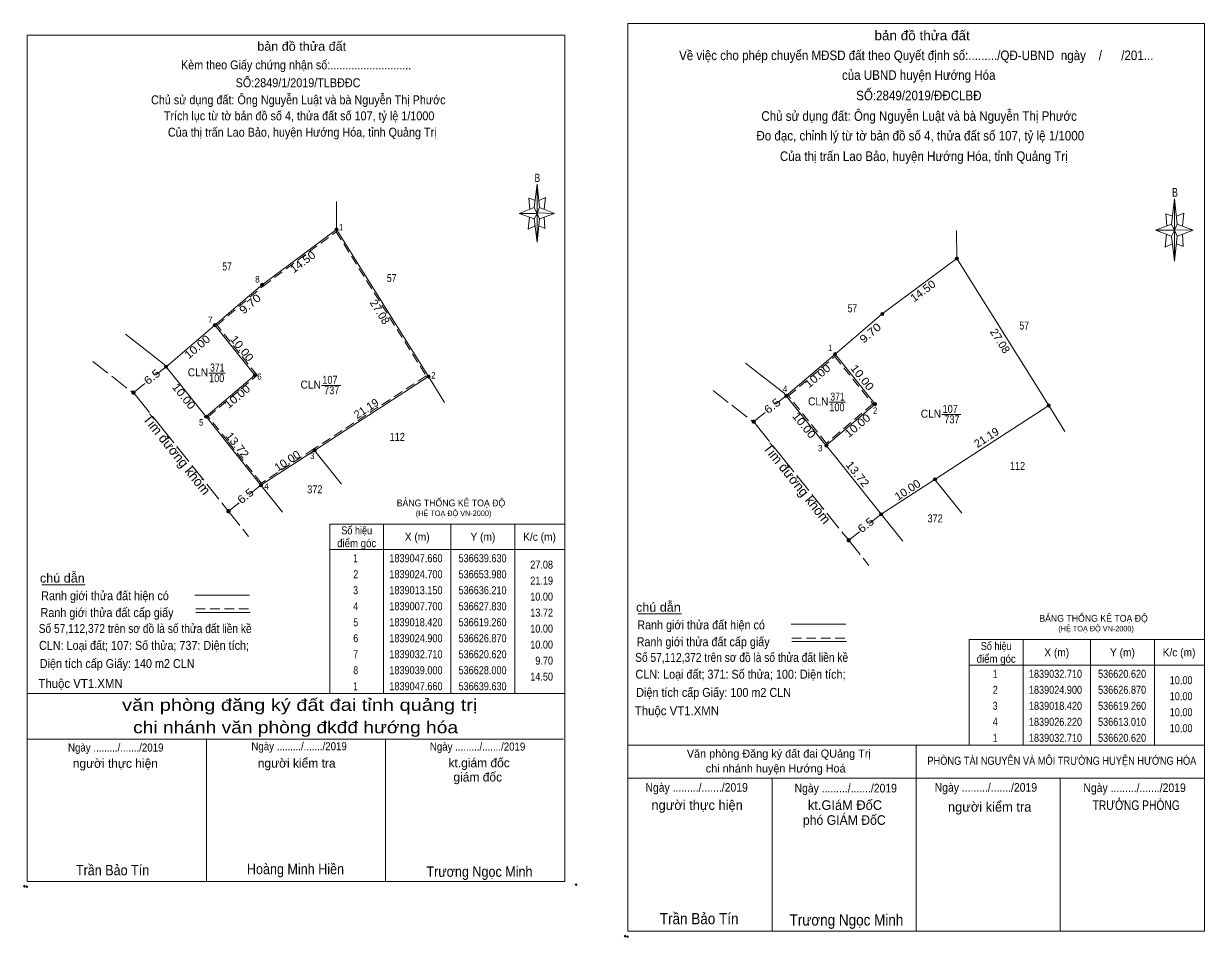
# Model space of a CAD drawing. Header units: metres. Extents: x 536299 to 536673, y 1838721 to 1839052.
# Drawn here: x 536303.8 to 536488.2, y 1838899.1 to 1839041.8 of the extents above; entities that cross this region are included whole.
import ezdxf
from ezdxf.enums import TextEntityAlignment as Align

# ---------------------------------------------------------------- set-up
doc = ezdxf.new("R2010")
doc.units = ezdxf.units.M
doc.header["$LTSCALE"] = 0.5
doc.header["$PDMODE"] = 32
doc.header["$PDSIZE"] = 0.25
doc.linetypes.add('LONG_DASHED', pattern=[7.5, 6, -1.5])
doc.linetypes.add('MEDIUM_DASHED', pattern=[4.5, 3, -1.5])
for name, color, linetype, lineweight in [('1', 7, 'MEDIUM_DASHED', 13), ('10', 7, 'Continuous', 13), ('13', 7, 'Continuous', 13), ('17', 7, 'Continuous', 13), ('2', 7, 'Continuous', 13), ('22', 7, 'Continuous', 13), ('5', 7, 'Continuous', 13), ('6', 7, 'Continuous', 13), ('63', 7, 'MEDIUM_DASHED', 13)]:
    doc.layers.add(name, color=color, linetype=linetype, lineweight=lineweight)

msp = doc.modelspace()

# ---------------------------------------------------------------- hatches: boundary and pattern name
at = {"layer": '10'}
for points in [[(536352.92, 1839009.68, 1), (536352.42, 1839009.68, 1)], [(536449.76, 1839005.14, 1), (536449.26, 1839005.14, 1)], [(536341.29, 1839001.02, 1), (536340.79, 1839001.02, 1)], [(536438.13, 1838996.48, 1), (536437.63, 1838996.48, 1)], [(536333.91, 1838994.73, 1), (536333.41, 1838994.73, 1)], [(536430.75, 1838990.19, 1), (536430.25, 1838990.19, 1)], [(536340.16, 1838986.92, 1), (536339.66, 1838986.92, 1)], [(536367.27, 1838986.72, 1), (536366.77, 1838986.72, 1)], [(536437, 1838982.38, 1), (536436.5, 1838982.38, 1)], [(536464.11, 1838982.18, 1), (536463.61, 1838982.18, 1)], [(536332.55, 1838980.44, 1), (536332.05, 1838980.44, 1)], [(536349.5, 1838975.17, 1), (536349, 1838975.17, 1)], [(536429.39, 1838975.9, 1), (536428.89, 1838975.9, 1)], [(536446.34, 1838970.63, 1), (536445.84, 1838970.63, 1)]]:
    msp.add_hatch(color=256, dxfattribs=at).paths.add_polyline_path(points)
at = {"layer": '13'}
for points in [[(536326.3, 1838988.24, 1), (536325.8, 1838988.24, 1)], [(536423.14, 1838983.7, 1), (536422.64, 1838983.7, 1)], [(536341.12, 1838969.72, 1), (536340.62, 1838969.72, 1)], [(536437.96, 1838965.18, 1), (536437.46, 1838965.18, 1)]]:
    msp.add_hatch(color=256, dxfattribs=at).paths.add_polyline_path(points)
at = {"layer": '22'}
for points in [[(536321.22, 1838984.18, 1), (536320.72, 1838984.18, 1)], [(536418.06, 1838979.64, 1), (536417.56, 1838979.64, 1)]]:
    msp.add_hatch(color=256, dxfattribs=at).paths.add_polyline_path(points)
at = {"layer": '63'}
for points in [[(536336.05, 1838965.66, 1), (536335.55, 1838965.66, 1)], [(536432.89, 1838961.12, 1), (536432.39, 1838961.12, 1)]]:
    msp.add_hatch(color=256, dxfattribs=at).paths.add_polyline_path(points)

# ---------------------------------------------------------------- linework, layer by layer
at = {"layer": '10'}
for p, q in [((536339.91, 1838986.92), (536333.66, 1838994.73)), ((536436.75, 1838982.38), (536430.5, 1838990.19)), ((536339.91, 1838986.92), (536332.3, 1838980.44)), ((536367.02, 1838986.72), (536369.55, 1838982.65)), ((536436.75, 1838982.38), (536429.14, 1838975.9)), ((536463.86, 1838982.18), (536466.39, 1838978.11)), ((536353.46, 1838969.9), (536349.25, 1838975.17)), ((536450.3, 1838965.36), (536446.09, 1838970.63))]:
    msp.add_line(p, q, dxfattribs=at)
for centre in [(536352.67, 1839009.68), (536449.51, 1839005.14), (536341.04, 1839001.02), (536437.88, 1838996.48), (536333.66, 1838994.73), (536430.5, 1838990.19), (536339.91, 1838986.92), (536367.02, 1838986.72), (536436.75, 1838982.38), (536463.86, 1838982.18), (536332.3, 1838980.44), (536349.25, 1838975.17), (536429.14, 1838975.9), (536446.09, 1838970.63)]:
    msp.add_circle(centre, 0.25, dxfattribs=at)
at = {"layer": '13'}
for p, q in [((536324.39, 1838986.91), (536326.05, 1838988.24)), ((536332.75, 1838987.24), (536335.28, 1838987.24)), ((536350.35, 1838985.32), (536353.32, 1838985.32)), ((536421.23, 1838982.37), (536422.89, 1838983.7)), ((536429.59, 1838982.7), (536432.12, 1838982.7)), ((536447.19, 1838980.78), (536450.16, 1838980.78))]:
    msp.add_line(p, q, dxfattribs=at)
for points in [[(536320.97, 1838984.18), (536321.58, 1838984.67), (536322.76, 1838985.61)], [(536417.81, 1838979.64), (536418.42, 1838980.13), (536419.6, 1838981.07)]]:
    msp.add_lwpolyline(points, dxfattribs=at)
for centre in [(536326.05, 1838988.24), (536422.89, 1838983.7), (536340.87, 1838969.72), (536437.71, 1838965.18)]:
    msp.add_circle(centre, 0.25, dxfattribs=at)
at = {"layer": '17'}
for p, q in [((536352.65, 1839014.04), (536352.67, 1839009.68)), ((536341.04, 1839001.02), (536352.67, 1839009.68)), ((536449.49, 1839009.5), (536449.51, 1839005.14)), ((536437.88, 1838996.48), (536449.51, 1839005.14)), ((536338.78, 1838999.09), (536341.04, 1839001.02)), ((536333.66, 1838994.73), (536338.78, 1838999.09)), ((536435.62, 1838994.55), (536437.88, 1838996.48)), ((536326.05, 1838988.24), (536333.66, 1838994.73)), ((536430.5, 1838990.19), (536435.62, 1838994.55)), ((536422.89, 1838983.7), (536430.5, 1838990.19)), ((536306.67, 1838954.18), (536313.44, 1838954.18)), ((536399.77, 1838949.63), (536406.54, 1838949.63))]:
    msp.add_line(p, q, dxfattribs=at)
at = {"layer": '2'}
for p, q in [((536325.72, 1838988.65), (536326.05, 1838988.24)), ((536326.05, 1838988.24), (536332.3, 1838980.43)), ((536422.56, 1838984.11), (536422.89, 1838983.7)), ((536422.89, 1838983.7), (536429.14, 1838975.89)), ((536332.3, 1838980.44), (536333.71, 1838978.68)), ((536429.14, 1838975.9), (536430.55, 1838974.14)), ((536340.87, 1838969.72), (536344.25, 1838965.5)), ((536437.71, 1838965.18), (536441.09, 1838960.96)), ((536360.02, 1838963.66), (536360.02, 1838937.16)), ((536370.52, 1838963.66), (536370.52, 1838937.16)), ((536380.52, 1838963.66), (536380.52, 1838937.16)), ((536351.62, 1838959.66), (536388.32, 1838959.66)), ((536459.87, 1838945.6), (536459.87, 1838929.1)), ((536470.37, 1838945.6), (536470.37, 1838929.1)), ((536480.37, 1838945.6), (536480.37, 1838929.1)), ((536451.47, 1838941.6), (536488.17, 1838941.6))]:
    msp.add_line(p, q, dxfattribs=at)
at = {"layer": '2', "linetype": 'MEDIUM_DASHED'}
for points in [[(536335.7, 1838976.59), (536332.65, 1838980.41), (536340.26, 1838986.89), (536334.01, 1838994.7), (536341.2, 1839000.82), (536352.6, 1839009.32), (536366.68, 1838986.8), (536353.56, 1838978.27)], [(536353.56, 1838978.27), (536349.11, 1838975.38), (536340.92, 1838970.05), (536335.7, 1838976.59)]]:
    msp.add_lwpolyline(points, dxfattribs=at)
msp.add_lwpolyline([(536430.47, 1838989.83), (536436.4, 1838982.41), (536429.17, 1838976.26), (536423.24, 1838983.67)], close=True, dxfattribs=at)
at = {"layer": '2'}
for points in [[(536333.71, 1838978.68), (536335.7, 1838976.19), (536340.87, 1838969.72)], [(536430.55, 1838974.14), (536432.54, 1838971.65), (536437.71, 1838965.18)]]:
    msp.add_lwpolyline(points, dxfattribs=at)
for points in [[(536351.62, 1838963.66), (536388.32, 1838963.66), (536388.32, 1838937.16), (536351.62, 1838937.16)], [(536451.47, 1838945.6), (536488.17, 1838945.6), (536488.17, 1838929.1), (536451.47, 1838929.1)]]:
    msp.add_lwpolyline(points, close=True, dxfattribs=at)
at = {"layer": '22'}
for p, q in [((536367.02, 1838986.72), (536352.67, 1839009.68)), ((536463.86, 1838982.18), (536449.51, 1839005.14)), ((536354.02, 1838978.27), (536367.02, 1838986.72)), ((536450.86, 1838973.73), (536463.86, 1838982.18)), ((536349.25, 1838975.17), (536354.02, 1838978.27)), ((536340.87, 1838969.72), (536349.25, 1838975.17)), ((536446.09, 1838970.63), (536450.86, 1838973.73)), ((536437.71, 1838965.18), (536446.09, 1838970.63)), ((536339.05, 1838968.26), (536340.87, 1838969.72)), ((536335.8, 1838965.66), (536337.46, 1838966.99)), ((536435.89, 1838963.72), (536437.71, 1838965.18)), ((536432.64, 1838961.12), (536434.3, 1838962.45))]:
    msp.add_line(p, q, dxfattribs=at)
at = {"layer": '22', "linetype": 'LONG_DASHED'}
for p, q in [((536314.61, 1838989.04), (536321.12, 1838983.99)), ((536411.45, 1838984.5), (536417.96, 1838979.45)), ((536325.37, 1838978.68), (536335.7, 1838965.78)), ((536422.21, 1838974.14), (536432.54, 1838961.24)), ((536335.7, 1838965.78), (536338.95, 1838961.71)), ((536432.54, 1838961.24), (536435.79, 1838957.17))]:
    msp.add_line(p, q, dxfattribs=at)
at = {"layer": '22'}
for points in [[(536319.7, 1838993.32), (536321.58, 1838991.86), (536325.72, 1838988.65)], [(536416.54, 1838988.78), (536418.42, 1838987.32), (536422.56, 1838984.11)]]:
    msp.add_lwpolyline(points, dxfattribs=at)
at = {"layer": '22', "linetype": 'LONG_DASHED'}
for points in [[(536321.12, 1838983.99), (536321.58, 1838983.42), (536325.37, 1838978.68)], [(536417.96, 1838979.45), (536418.42, 1838978.88), (536422.21, 1838974.14)]]:
    msp.add_lwpolyline(points, dxfattribs=at)
for centre in [(536320.97, 1838984.18), (536417.81, 1838979.64)]:
    msp.add_circle(centre, 0.25, dxfattribs=at)
at = {"layer": '5'}
for p, q in [((536383.54, 1839013.1), (536383.99, 1839016.74)), ((536384.36, 1839013.1), (536386.7, 1839012.18)), ((536483.04, 1839010.53), (536483.53, 1839014.44)), ((536383.54, 1839011.34), (536381.21, 1839012.18)), ((536384.36, 1839011.34), (536383.99, 1839007.71)), ((536385.11, 1839011.61), (536385.21, 1839009.84)), ((536385.21, 1839009.84), (536384.29, 1839010.22)), ((536483.04, 1839008.64), (536480.55, 1839009.55)), ((536483.92, 1839010.53), (536486.43, 1839009.55)), ((536483.92, 1839008.64), (536483.53, 1839004.75)), ((536484.73, 1839008.93), (536484.84, 1839007.04)), ((536484.84, 1839007.04), (536483.85, 1839007.44)), ((536304.39, 1838937.16), (536388.32, 1838937.16)), ((536304.39, 1838930.07), (536388.13, 1838930.07)), ((536304.39, 1838930.07), (536388.13, 1838930.07)), ((536304.39, 1838930.07), (536388.13, 1838930.07)), ((536332.37, 1838907.79), (536332.37, 1838930.07)), ((536360.34, 1838907.79), (536360.34, 1838930.07)), ((536398.17, 1838929.1), (536488.17, 1838929.1)), ((536443.17, 1838900.04), (536443.17, 1838929.1)), ((536398.17, 1838923.94), (536488.17, 1838923.94)), ((536398.17, 1838923.94), (536487.97, 1838923.94)), ((536398.17, 1838923.94), (536487.97, 1838923.94)), ((536398.17, 1838900.04), (536398.17, 1838923.94)), ((536420.67, 1838900.04), (536420.67, 1838923.94)), ((536465.67, 1838900.04), (536465.67, 1838923.94))]:
    msp.add_line(p, q, dxfattribs=at)
for points in [[(536398.17, 1839041.84), (536488.17, 1839041.84), (536488.17, 1838900.04), (536398.17, 1838900.04)], [(536304.39, 1839040.02), (536388.32, 1839040.02), (536388.32, 1838907.79), (536304.39, 1838907.79)], [(536383.99, 1839016.74), (536384.36, 1839013.1), (536383.99, 1839012.18)], [(536383.99, 1839012.18), (536381.21, 1839012.18), (536383.54, 1839013.1), (536384.36, 1839011.34), (536386.7, 1839012.18), (536383.99, 1839012.27)], [(536483.53, 1839014.44), (536483.92, 1839010.53), (536483.53, 1839009.55)], [(536383.99, 1839012.18), (536383.99, 1839007.71), (536383.54, 1839011.34)], [(536483.53, 1839009.55), (536480.55, 1839009.55), (536483.04, 1839010.53), (536483.92, 1839008.64), (536486.43, 1839009.55), (536483.53, 1839009.64)], [(536483.53, 1839009.55), (536483.53, 1839004.75), (536483.04, 1839008.64)]]:
    msp.add_lwpolyline(points, close=True, dxfattribs=at)
for points in [[(536383.99, 1839012.18), (536383.54, 1839013.1), (536381.21, 1839012.18)], [(536383.72, 1839014.22), (536382.7, 1839014.59), (536382.87, 1839012.83)], [(536384.29, 1839014.22), (536385.31, 1839014.69), (536385.11, 1839012.83)], [(536382.8, 1839011.61), (536382.6, 1839009.74), (536383.62, 1839010.22)], [(536383.99, 1839012.18), (536384.36, 1839011.34), (536386.7, 1839012.18)], [(536483.24, 1839011.73), (536482.14, 1839012.13), (536482.33, 1839010.24)], [(536483.85, 1839011.73), (536484.94, 1839012.24), (536484.73, 1839010.24)], [(536483.53, 1839009.55), (536483.04, 1839010.53), (536480.55, 1839009.55)], [(536483.53, 1839009.55), (536483.92, 1839008.64), (536486.43, 1839009.55)], [(536482.25, 1839008.93), (536482.04, 1839006.93), (536483.13, 1839007.44)], [(536388.32, 1838907.79), (536304.39, 1838907.79), (536304.39, 1838930.07)], [(536488.17, 1838900.04), (536398.17, 1838900.04), (536398.17, 1838923.94)]]:
    msp.add_lwpolyline(points, dxfattribs=at)
for p in [(536303.94, 1838907.07), (536304.32, 1838907), (536397.7, 1838899.27), (536398.1, 1838899.2)]:
    msp.add_point(p, dxfattribs=at)
at = {"layer": '6'}
for p, q in [((536330.55, 1838952.55), (536339.08, 1838952.55)), ((536330.68, 1838949.83), (536339.2, 1838949.83)), ((536423.65, 1838948), (536432.18, 1838948)), ((536423.78, 1838945.28), (536432.3, 1838945.28)), ((536398.17, 1838929.1), (536488.17, 1838929.1))]:
    msp.add_line(p, q, dxfattribs=at)
at = {"layer": '6', "linetype": 'MEDIUM_DASHED'}
for p, q in [((536330.68, 1838950.4), (536339.26, 1838950.4)), ((536423.78, 1838945.85), (536432.36, 1838945.85))]:
    msp.add_line(p, q, dxfattribs=at)
at = {"layer": '6'}
msp.add_point((536390.08, 1838907.32), dxfattribs=at)
at = {"layer": '63'}
for centre in [(536335.8, 1838965.66), (536432.64, 1838961.12)]:
    msp.add_circle(centre, 0.25, dxfattribs=at)

# ---------------------------------------------------------------- texts
at = {"layer": '1'}
for s, height, width, p in [('BẢNG THỐNG KÊ TOẠ ĐỘ ', 1.072, 0.95, (536362.07, 1838966.41)), ('(HỆ TOẠ ĐỘ VN-2000)', 0.8672, 0.9, (536365.05, 1838964.9)), ('BẢNG THỐNG KÊ TOẠ ĐỘ ', 1.072, 0.95, (536462.39, 1838948.39)), ('(HỆ TOẠ ĐỘ VN-2000)', 0.8672, 0.9, (536465.37, 1838946.88))]:
    msp.add_text(s, height=height, dxfattribs=dict(at, width=width)).set_placement(p)
at = {"layer": '13'}
for s, width, p in [('57', 0.8, (536335.58, 1839003.28)), ('57', 0.8, (536361.28, 1839001.46)), ('57', 0.8, (536433.21, 1838996.74)), ('57', 0.8, (536460.04, 1838994.04)), ('CLN', 0.95, (536331.035, 1838986.73)), ('371', 0.8, (536334.05, 1838987.48)), ('CLN', 0.95, (536348.635, 1838984.81)), ('107', 0.85, (536351.645, 1838985.56)), ('371', 0.8, (536430.89, 1838982.94)), ('CLN', 0.95, (536427.875, 1838982.19)), ('107', 0.85, (536448.485, 1838981.02)), ('CLN', 0.95, (536445.475, 1838980.27)), ('112', 0.85, (536362.155, 1838976.65)), ('112', 0.85, (536458.995, 1838972.11)), ('372', 0.85, (536349.285, 1838968.45)), ('372', 0.85, (536446.125, 1838963.91))]:
    msp.add_text(s, height=1.25, dxfattribs=dict(at, width=width)).set_placement(p, align=Align.CENTER)
for p in [(536327.1443, 1838974.0487), (536423.9843, 1838969.5087)]:
    msp.add_text('Tim đường khóm', height=1.5, rotation=308.68, dxfattribs=at).set_placement(p, align=Align.CENTER)
at = {"layer": '2'}
for s, height, width, p in [(' 1', 1, 0.9, (536353.71, 1839009.54)), (' 8', 1, 0.95, (536340.67, 1839001.39)), (' 7', 1, 0.95, (536333.32, 1838995.06)), (' 1', 1, 0.9, (536430.1, 1838990.67)), (' 6', 1, 0.9, (536340.97, 1838986.2)), (' 2', 1, 0.9, (536368.11, 1838986.39)), (' 4', 1, 0.95, (536423.05, 1838984.27)), (' 2', 1, 0.9, (536437.1, 1838980.88)), (' 5', 1, 0.9, (536331.87, 1838979.04)), (' 3', 1, 0.95, (536349.24, 1838973.81)), (' 3', 1, 0.95, (536428.55, 1838975.02)), (' 4', 1, 0.95, (536342.09, 1838969.04)), ('27.08', 1.25, 0.85, (536386.47, 1838956.69)), ('21.19', 1.25, 0.85, (536386.47, 1838954.19)), ('10.00', 1.25, 0.85, (536386.47, 1838951.69)), ('13.72', 1.25, 0.85, (536386.47, 1838949.19)), ('10.00', 1.25, 0.85, (536386.47, 1838946.69)), ('10.00', 1.25, 0.85, (536386.47, 1838944.19)), ('9.70', 1.25, 0.85, (536386.47, 1838941.69)), ('14.50', 1.25, 0.85, (536386.47, 1838939.19)), ('10.00', 1.25, 0.85, (536486.32, 1838938.63)), ('10.00', 1.25, 0.85, (536486.32, 1838936.13)), ('10.00', 1.25, 0.85, (536486.32, 1838933.63)), ('10.00', 1.25, 0.85, (536486.32, 1838931.13))]:
    msp.add_text(s, height=height, dxfattribs=dict(at, width=width)).set_placement(p, align=Align.RIGHT)
for s, rotation, width, p in [('14.50', 36.672, 1.05, (536347.7567, 1839004.1102)), ('14.50', 36.672, 1.05, (536444.5967, 1838999.5702)), ('9.70', 40.441, 1.15, (536339.5746, 1838997.5668)), ('9.70', 40.441, 1.15, (536436.4146, 1838993.0268)), ('10.00', 40.458, 1.1, (536331.3344, 1838990.8618)), ('10.00', 308.669, 1.1, (536337.4281, 1838990.7105)), ('10.00', 40.458, 1.1, (536428.1744, 1838986.3218)), ('10.00', 308.669, 1.1, (536434.2681, 1838986.1705)), ('10.00', 308.705, 1.1, (536328.3497, 1838983.2308)), ('10.00', 40.415, 1.1, (536337.5748, 1838983.1098)), ('10.00', 308.705, 1.1, (536425.1897, 1838978.6908)), ('10.00', 40.415, 1.1, (536434.4148, 1838978.5698)), ('13.72', 308.64, 1.1, (536336.6928, 1838975.6153)), ('10.00', 33.038, 1.05, (536345.3243, 1838973.0024)), ('13.72', 308.64, 1.1, (536433.5328, 1838971.0753)), ('10.00', 33.038, 1.05, (536442.1643, 1838968.4624))]:
    msp.add_text(s, height=1.25, rotation=rotation, dxfattribs=dict(at, width=width)).set_placement(p, align=Align.CENTER)
for s, rotation, p in [('27.08', 302.005, (536358.9055, 1838996.4712)), ('27.08', 302.005, (536455.7455, 1838991.9312)), ('21.19', 33.023, (536357.6544, 1838981.1853)), ('21.19', 33.023, (536454.4944, 1838976.6453))]:
    msp.add_text(s, height=1.25, rotation=rotation, dxfattribs=at).set_placement(p, align=Align.CENTER)
for s, width, p in [('100', 0.85, (536333.96, 1838985.82)), ('737', 0.85, (536351.915, 1838983.93)), ('100', 0.85, (536430.8, 1838981.28)), ('737', 0.85, (536448.755, 1838979.39)), ('Số hiệu', 0.85, (536355.82, 1838962.04)), ('điểm góc', 0.9, (536355.82, 1838960.04)), ('X (m)', 0.95, (536365.27, 1838961.04)), ('Y (m)', 0.95, (536375.525, 1838961.04)), ('K/c (m)', 0.95, (536384.365, 1838961.04)), (' 1', 0.75, (536355.47, 1838957.69)), ('1839047.660', 0.85, (536365.07, 1838957.69)), ('536639.630', 0.85, (536375.47, 1838957.69)), (' 2', 0.85, (536355.475, 1838955.19)), ('1839024.700', 0.85, (536365.07, 1838955.19)), ('536653.980', 0.85, (536375.47, 1838955.19)), (' 3', 0.8, (536355.465, 1838952.69)), ('1839013.150', 0.85, (536365.07, 1838952.69)), ('536636.210', 0.85, (536375.47, 1838952.69)), (' 4', 0.85, (536355.47, 1838950.19)), ('1839007.700', 0.85, (536365.07, 1838950.19)), ('536627.830', 0.85, (536375.47, 1838950.19)), (' 5', 0.8, (536355.475, 1838947.69)), ('1839018.420', 0.85, (536365.07, 1838947.69)), ('536619.260', 0.85, (536375.47, 1838947.69)), (' 6', 0.85, (536355.475, 1838945.19)), ('1839024.900', 0.85, (536365.07, 1838945.19)), ('536626.870', 0.85, (536375.47, 1838945.19)), ('Số hiệu', 0.85, (536455.67, 1838943.98)), (' 7', 0.8, (536355.475, 1838942.69)), ('1839032.710', 0.85, (536365.07, 1838942.69)), ('536620.620', 0.85, (536375.47, 1838942.69)), ('điểm góc', 0.9, (536455.67, 1838941.98)), ('X (m)', 0.95, (536465.12, 1838942.98)), ('Y (m)', 0.95, (536475.375, 1838942.98)), ('K/c (m)', 0.95, (536484.215, 1838942.98)), (' 8', 0.8, (536355.475, 1838940.19)), ('1839039.000', 0.85, (536365.07, 1838940.19)), ('536628.000', 0.85, (536375.47, 1838940.19)), (' 1', 0.75, (536455.32, 1838939.63)), ('1839032.710', 0.85, (536464.92, 1838939.63)), ('536620.620', 0.85, (536475.32, 1838939.63)), (' 1', 0.75, (536355.47, 1838937.69)), ('1839047.660', 0.85, (536365.07, 1838937.69)), ('536639.630', 0.85, (536375.47, 1838937.69)), (' 2', 0.85, (536455.325, 1838937.13)), ('1839024.900', 0.85, (536464.92, 1838937.13)), ('536626.870', 0.85, (536475.32, 1838937.13)), (' 3', 0.8, (536455.315, 1838934.63)), ('1839018.420', 0.85, (536464.92, 1838934.63)), ('536619.260', 0.85, (536475.32, 1838934.63)), (' 4', 0.85, (536455.32, 1838932.13)), ('1839026.220', 0.85, (536464.92, 1838932.13)), ('536613.010', 0.85, (536475.32, 1838932.13)), (' 1', 0.75, (536455.32, 1838929.63)), ('1839032.710', 0.85, (536464.92, 1838929.63)), ('536620.620', 0.85, (536475.32, 1838929.63))]:
    msp.add_text(s, height=1.25, dxfattribs=dict(at, width=width)).set_placement(p, align=Align.CENTER)
at = {"layer": '22', "width": 1.15}
for rotation, p in [(38.632, (536324.2548, 1838986.1629)), (38.632, (536421.0948, 1838981.6229)), (38.687, (536338.8544, 1838967.5544)), (38.687, (536435.6944, 1838963.0144))]:
    msp.add_text('6.5', height=1.25, rotation=rotation, dxfattribs=at).set_placement(p, align=Align.CENTER)
at = {"layer": '5'}
for s, height, width, p in [('bản đồ thửa đất', 1.5, 1.05, (536444.1, 1839039.24)), ('bản đồ thửa đất', 1.399, 1.05, (536347.235, 1839037.6)), ('Về việc cho phép chuyển MĐSD đất theo Quyết định số:........./QĐ-UBND  ngày    /      /201...', 1.5, 0.9, (536443.18, 1839036.13)), ('Kèm theo Giấy chứng nhận số:...........................', 1.399, 0.9, (536346.355, 1839034.69)), ('SỐ:2849/1/2019/TLBĐĐC', 1.4, 0.9, (536346.66, 1839031.9)), ('của UBND huyện Hướng Hóa', 1.5, 0.9, (536443.57, 1839033.05)), ('SỐ:2849/2019/ĐĐCLBĐ', 1.5, 0.9, (536443.59, 1839029.86)), ('Chủ sử dụng đất: Ông Nguyễn Luật và bà Nguyễn Thị Phước', 1.4, 0.9, (536346.7, 1839029.23)), ('Trích lục từ tờ bản đồ số 4, thửa đất số 107, tỷ lệ 1/1000 ', 1.4, 0.9, (536347.06, 1839026.73)), ('Chủ sử dụng đất: Ông Nguyễn Luật và bà Nguyễn Thị Phước', 1.5, 0.9, (536443.63, 1839026.65)), ('Của thị trấn Lao Bảo, huyện Hướng Hóa, tỉnh Quảng Trị', 1.4, 0.9, (536347.315, 1839024.17)), ('Đo đạc, chỉnh lý từ tờ bản đồ số 4, thửa đất số 107, tỷ lệ 1/1000 ', 1.5, 0.9, (536444.065, 1839023.58)), ('Của thị trấn Lao Bảo, huyện Hướng Hóa, tỉnh Quảng Trị', 1.5, 0.9, (536444.365, 1839020.37)), ('B', 1.285, 0.75, (536384.025, 1839017.1)), ('B', 1.377, 0.75, (536483.57, 1839014.79)), ('văn phòng đăng ký đất đai tỉnh quảng trị', 1.865, 1.25, (536346.915, 1838934.47)), ('chi nhánh văn phòng đkđđ hướng hóa', 1.865, 1.2, (536346.28, 1838930.97)), ('Ngày ........./......./2019', 1.259, 0.9, (536318.195, 1838928.11)), ('Ngày ........./......./2019', 1.259, 0.9, (536346.825, 1838928.31)), ('Ngày ........./......./2019', 1.259, 0.9, (536374.695, 1838928.26)), ('Ngày ........./......./2019', 1.35, 0.9, (536408.895, 1838921.83)), ('Ngày ........./......./2019', 1.35, 0.9, (536432.175, 1838921.72)), ('Ngày ........./......./2019', 1.35, 0.9, (536454.055, 1838921.83)), ('Ngày ........./......./2019', 1.35, 0.9, (536477.275, 1838921.78)), ('TRƯỞNG PHÒNG', 1.5, 0.8, (536477.525, 1838918.98)), ('phó GIÁM ĐốC', 1.5, 0.95, (536431.95, 1838916.66)), ('Trần Bảo Tín', 1.629, 0.9, (536317.705, 1838908.77)), ('Hoàng Minh Hiền', 1.63, 0.9, (536346.26, 1838908.95)), ('Trương Ngọc Minh', 1.63, 0.9, (536374.985, 1838908.54)), ('Trần Bảo Tín', 1.75, 0.9, (536409.29, 1838901.13)), ('Trương Ngọc Minh', 1.75, 0.9, (536432.285, 1838900.93))]:
    msp.add_text(s, height=height, dxfattribs=dict(at, width=width)).set_placement(p, align=Align.CENTER)
for s, height, p in [('người thực hiện', 1.399, (536318.135, 1838925.57)), ('người kiểm tra', 1.399, (536346.45, 1838925.6)), ('kt.giám đốc', 1.4, (536374.94, 1838925.65)), ('giám đốc', 1.4, (536374.72, 1838923.43)), ('người thực hiện', 1.5, (536408.97, 1838919)), ('kt.GIáM ĐốC', 1.5, (536432.055, 1838919)), ('người kiểm tra', 1.5, (536454.645, 1838918.72))]:
    msp.add_text(s, height=height, dxfattribs=at).set_placement(p, align=Align.CENTER)
at = {"layer": '6'}
for s, height, width, p in [('chú dẫn', 1.399, 1.05, (536306.36, 1838954.52)), ('Ranh giới thửa đất hiện có ', 1.399, 0.9, (536306.56, 1838951.76)), ('Ranh giới thửa đất cấp giấy', 1.399, 0.9, (536306.46, 1838949.12)), ('chú dẫn', 1.399, 1.05, (536399.43, 1838949.96)), ('Ranh giới thửa đất hiện có ', 1.399, 0.9, (536399.63, 1838947.2)), ('Số 57,112,372 trên sơ đồ là số thửa đất liền kề', 1.4, 0.85, (536306.17, 1838946.63)), ('CLN: Loại đất; 107: Số thửa; 737: Diện tích;', 1.4, 0.9, (536306.22, 1838944)), ('Ranh giới thửa đất cấp giấy', 1.399, 0.9, (536399.53, 1838944.56)), ('Số 57,112,372 trên sơ đồ là số thửa đất liền kề', 1.4, 0.85, (536399.3, 1838942.12)), ('Diện tích cấp Giấy: 140 m2 CLN', 1.4, 0.9, (536306.34, 1838941.16)), ('Thuộc VT1.XMN', 1.4, 0.95, (536306.13, 1838938.05)), ('CLN: Loại đất; 371: Số thửa; 100: Diện tích;', 1.4, 0.9, (536399.35, 1838939.49)), ('Diện tích cấp Giấy: 100 m2 CLN', 1.4, 0.9, (536399.47, 1838936.65)), ('Thuộc VT1.XMN', 1.4, 0.95, (536399.24, 1838933.79))]:
    msp.add_text(s, height=height, dxfattribs=dict(at, width=width)).set_placement(p)
for s, p in [(' Văn phòng Đăng ký đất đai QUảng Trị', (536421.49, 1838927.16)), ('chi nhánh huyện Hướng Hoá', (536421.24, 1838924.84))]:
    msp.add_text(s, height=1.267, dxfattribs=at).set_placement(p, align=Align.CENTER)
at = {"layer": '6', "width": 0.85}
msp.add_text('PHÒNG TÀI NGUYÊN VÀ MÔI TRƯỜNG HUYỆN HƯỚNG HÓA', height=1.27, dxfattribs=at).set_placement((536465.915, 1838926.04), align=Align.CENTER)

doc.saveas('drawing.dxf')
